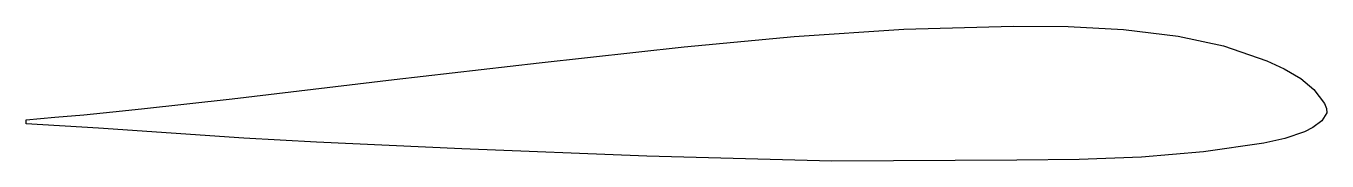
# Model space of a CAD drawing. Extents: x -396 to -274, y -3 to 9.
import ezdxf

# ---------------------------------------------------------------- set-up
doc = ezdxf.new("R2010")
doc.units = 0
doc.header["$MEASUREMENT"] = 0
doc.layers.add('VISIBLE', color=7, linetype='CONTINUOUS')

msp = doc.modelspace()

# ---------------------------------------------------------------- linework, layer by layer
at = {"layer": 'VISIBLE'}
msp.add_line((-396.12, 0), (-396.12, 0.36), dxfattribs=at)
at = {"layer": 'VISIBLE', "flags": 128}
msp.add_lwpolyline([(-396.12, 0.36), (-393.42, 0.63), (-390.7, 0.83), (-387.99, 1.12), (-385.28, 1.41), (-376.77, 2.34), (-361.59, 4.17), (-347.98, 5.72), (-334.36, 7.23), (-324.05, 8.2), (-313.75, 8.88), (-303.49, 9.17), (-298.34, 9.13), (-293.14, 8.86), (-287.99, 8.23), (-283.76, 7.3), (-279.68, 5.92), (-278.04, 5.17), (-276.49, 4.25), (-275.26, 3.23), (-274.26, 1.9), (-274.07, 1.45), (-274.04, 1.04), (-274.53, 0.29), (-275.36, -0.35), (-276.16, -0.76), (-277.99, -1.39), (-279.95, -1.82), (-285.62, -2.64), (-291.43, -3.13), (-297.29, -3.36), (-303.13, -3.42), (-320.5, -3.49), (-337.88, -3.03), (-355.24, -2.34), (-362.06, -2.04), (-368.88, -1.73), (-375.7, -1.34), (-382.51, -0.89), (-389.31, -0.4), (-396.12, 0)], dxfattribs=at)

doc.saveas('drawing.dxf')
